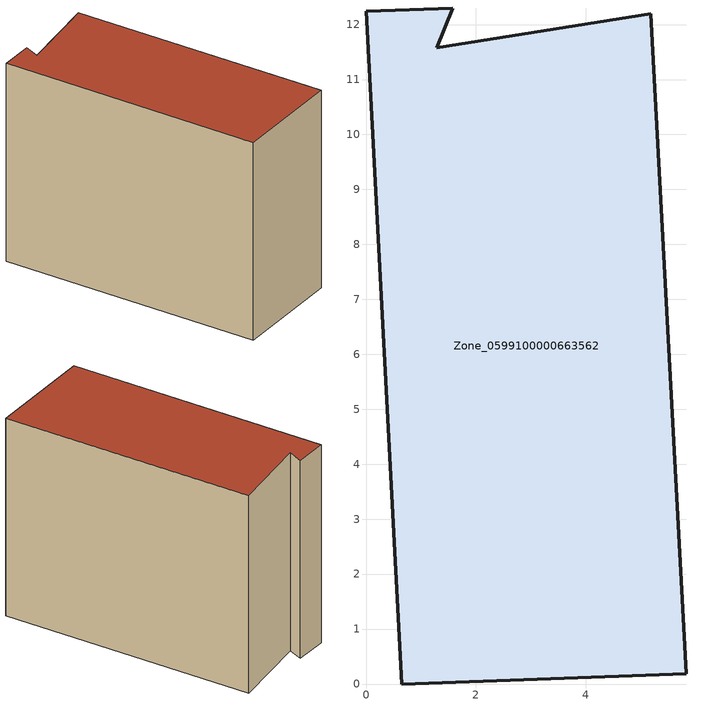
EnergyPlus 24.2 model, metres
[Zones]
Zone_0599100000663562
 floor ground (C_G): 1.57,12.3 1.29,11.58 5.18,12.2 5.83,0.18 0.65,0 0,12.24 z0
 wall outside (C_F): 0.65,0 5.83,0.18 5.18,12.2 1.29,11.58 1.57,12.3 0,12.24 0.65,0 z0:9.61
 roof outside (C_R): 1.29,11.58 1.57,12.3 0,12.24 0.65,0 5.83,0.18 5.18,12.2 z9.61
[BUILDING]
Pand.0599100000663562: North Axis=0; Terrain=City; Loads Convergence Tolerance Value=0.04; Temperature Convergence Tolerance Value=0.4; Solar Distribution=FullExterior; Maximum Number of Warmup Days=25; Minimum Number of Warmup Days=1
[Site:Location]
Rotterdam.The.Hague.AP_ZH_NLD Design_Conditions: Latitude=51.96; Longitude=4.45; Time Zone=1; Elevation=-4.5
[SITE:GROUNDTEMPERATURE:BUILDINGSURFACE]
18, 18, 18, 18, 18, 18, 18, 18, 18, 18, 18, 18
[MATERIAL] Thermal Absorptance=0.9; Solar Absorptance=0.7; Visible Absorptance=0.7
Name | Roughness | Thickness | Conductivity | Density | Specific Heat
G.TI.1946 | MediumSmooth | 0.15 | 1 | 540 | 1210
F.TI.1946 | Rough | 0.3 | 0.857143 | 1920 | 840
R.TI.1946 | MediumRough | 0.2 | 0.1 | 1500 | 1000
[CONSTRUCTION]
C_G: G.TI.1946
C_F: F.TI.1946
C_R: R.TI.1946
[ZONE]
Zone_0599100000663562: Type=1; Multiplier=1; Ceiling Height=Autocalculate; Volume=Autocalculate; Floor Area=autocalculate; Part of Total Floor Area=Yes
[ZONEINFILTRATION:DESIGNFLOWRATE]
Infil_Zone_0599100000663562: Zone or ZoneList or Space or SpaceList=Zone_0599100000663562; Schedule=AlwaysOn; Design Flow Rate Calculation Method=Flow/Area; Flow Rate per Floor Area=0.003; Constant Term Coefficient=1; Temperature Term Coefficient=0; Velocity Term Coefficient=0; Velocity Squared Term Coefficient=0
[HVACTEMPLATE:ZONE:IDEALLOADSAIRSYSTEM]
Zone_0599100000663562: Maximum Heating Supply Air Temperature=50; Minimum Cooling Supply Air Temperature=13; Maximum Heating Supply Air Humidity Ratio=0.0156; Minimum Cooling Supply Air Humidity Ratio=0.0077; Heating Limit=NoLimit; Cooling Limit=NoLimit; Dehumidification Control Type=ConstantSensibleHeatRatio; Cooling Sensible Heat Ratio=0.7; Dehumidification Setpoint=60; Humidification Control Type=None; Humidification Setpoint=30; Outdoor Air Method=None; Outdoor Air Flow Rate per Person=0.00944; Outdoor Air Flow Rate per Zone Floor Area=0; Outdoor Air Flow Rate per Zone=0; Demand Controlled Ventilation Type=None; Outdoor Air Economizer Type=NoEconomizer; Heat Recovery Type=None; Sensible Heat Recovery Effectiveness=0.7; Latent Heat Recovery Effectiveness=0.65
[ZONECONTROL:THERMOSTAT]
ThermostatControl_Zone_0599100000663562: Zone or ZoneList=Zone_0599100000663562; Control Type Schedule=DualSetpointControlType; Control 1=Thermostat_Zone_0599100000663562; Temperature Difference Between Cutout And Setpoint=0
[THERMOSTATSETPOINT:DUALSETPOINT]
Thermostat_Zone_0599100000663562: Heating Setpoint Temperature Schedule=HeatingSetpoint_Zone_0599100000663562; Cooling Setpoint Temperature Schedule=CoolingSetpoint_Zone_0599100000663562
[SCHEDULE:COMPACT]
HeatingSetpoint_Zone_0599100000663562: Through: 12/31, For: AllDays, Until: 24:00, 21
CoolingSetpoint_Zone_0599100000663562: Through: 12/31, For: AllDays, Until: 24:00, 24
DualSetpointControlType: Through: 12/31, For: AllDays, Until: 24:00, 4
AlwaysOn: Through: 12/31, For: AllDays, Until: 24:00, 1
